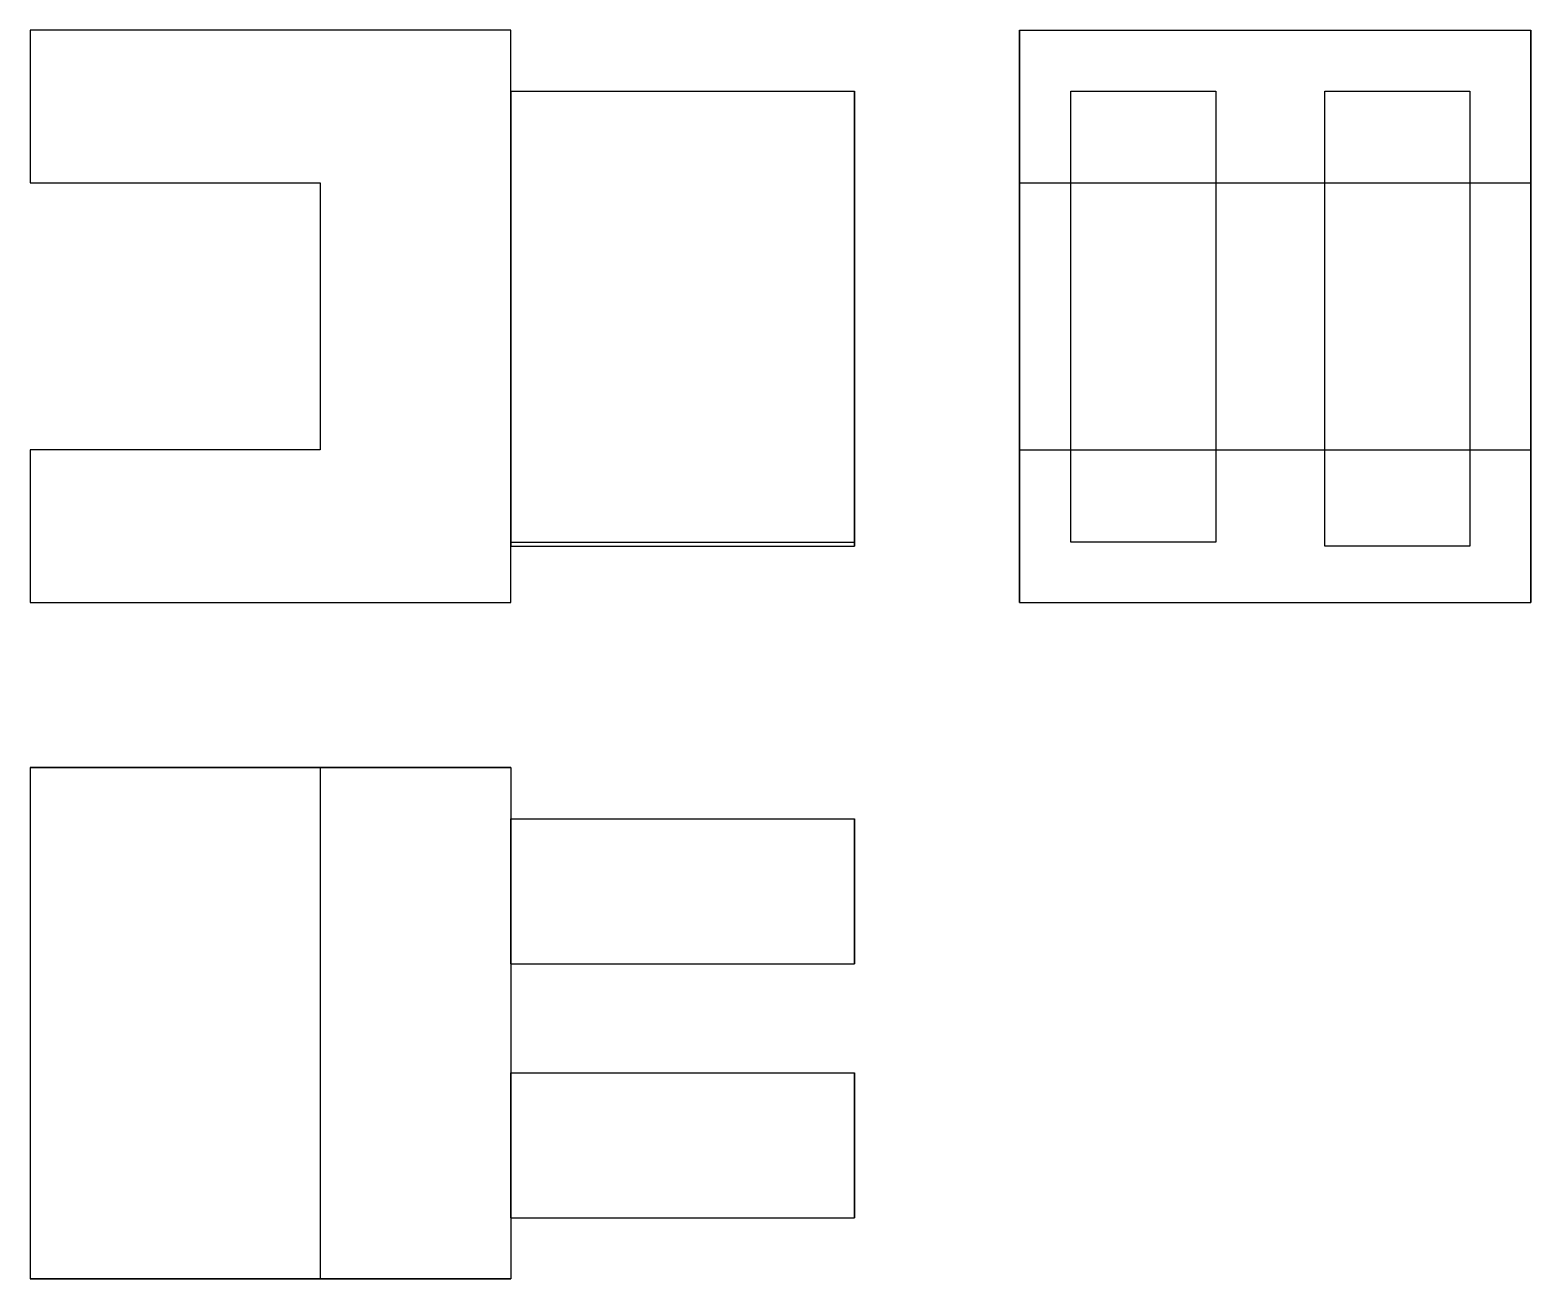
# Model space of a CAD drawing. Extents: x 0 to 1.15, y 0 to 0.96.
import ezdxf

# ---------------------------------------------------------------- set-up
doc = ezdxf.new("R2010")
doc.units = 0
doc.linetypes.add('HIDDEN', pattern=[9, 6, -3])
for name, color, linetype in [('FRONT', 7, 'CONTINUOUS'), ('FRONT_HID', 7, 'HIDDEN'), ('RIGHT', 7, 'CONTINUOUS'), ('RIGHT_HID', 7, 'HIDDEN'), ('TOP', 7, 'CONTINUOUS'), ('TOP_HID', 7, 'HIDDEN')]:
    doc.layers.add(name, color=color, linetype=linetype)

msp = doc.modelspace()

# ---------------------------------------------------------------- linework, layer by layer
at = {"layer": 'FRONT'}
for p, q in [((0.368153, 0.956029), (0, 0.956029)), ((0, 0.956029), (0, 0.839155)), ((0.368153, 0.517752), (0.368153, 0.956029)), ((0.368153, 0.90928), (0.631119, 0.90928)), ((0.631119, 0.564086), (0.631119, 0.90928)), ((0, 0.839155), (0.222061, 0.839155)), ((0.222061, 0.839155), (0.222061, 0.634626)), ((0, 0.634626), (0, 0.517752)), ((0.222061, 0.634626), (0, 0.634626)), ((0.368153, 0.564086), (0.631119, 0.564086)), ((0.631119, 0.560979), (0.631119, 0.564086)), ((0.368153, 0.560979), (0.631119, 0.560979)), ((0, 0.517752), (0.368153, 0.517752))]:
    msp.add_line(p, q, dxfattribs=at)
at = {"layer": 'FRONT_HID', "linetype": 'HIDDEN'}
for p, q in [((0.368153, 0.956029), (0, 0.956029)), ((0, 0.956029), (0, 0.839155)), ((0.368153, 0.517752), (0.368153, 0.956029)), ((0.368153, 0.90928), (0.368153, 0.560979)), ((0.368153, 0.560979), (0.368153, 0.90928)), ((0.368153, 0.90928), (0.368153, 0.564086)), ((0.368153, 0.564086), (0.368153, 0.90928)), ((0.368153, 0.90928), (0.631119, 0.90928)), ((0.368153, 0.90928), (0.631119, 0.90928)), ((0.368153, 0.90928), (0.631119, 0.90928)), ((0.631119, 0.90928), (0.631119, 0.560979)), ((0.631119, 0.564086), (0.631119, 0.90928)), ((0.631119, 0.90928), (0.631119, 0.564086)), ((0, 0.839155), (0.222061, 0.839155)), ((0.222061, 0.839155), (0.222061, 0.634626)), ((0, 0.634626), (0, 0.517752)), ((0.222061, 0.634626), (0, 0.634626)), ((0.368153, 0.564086), (0.631119, 0.564086)), ((0.368153, 0.560979), (0.631119, 0.560979)), ((0, 0.517752), (0.368153, 0.517752))]:
    msp.add_line(p, q, dxfattribs=at)
at = {"layer": 'RIGHT'}
for p, q in [((0.757343, 0.956029), (1.148871, 0.956029)), ((0.757343, 0.517752), (0.757343, 0.956029)), ((1.148871, 0.517752), (1.148871, 0.956029)), ((0.79673, 0.90928), (0.90776, 0.90928)), ((0.79673, 0.564086), (0.79673, 0.90928)), ((0.90776, 0.90928), (0.90776, 0.564086)), ((0.991091, 0.90928), (1.102122, 0.90928)), ((0.991091, 0.560979), (0.991091, 0.90928)), ((1.102122, 0.90928), (1.102122, 0.560979)), ((0.90776, 0.564086), (0.79673, 0.564086)), ((1.102122, 0.560979), (0.991091, 0.560979)), ((0.757343, 0.517752), (1.148871, 0.517752))]:
    msp.add_line(p, q, dxfattribs=at)
at = {"layer": 'RIGHT_HID', "linetype": 'HIDDEN'}
for p, q in [((0.757343, 0.956029), (0.757343, 0.839155)), ((0.757343, 0.956029), (1.148871, 0.956029)), ((1.148871, 0.956029), (1.148871, 0.839155)), ((0.79673, 0.564086), (0.79673, 0.90928)), ((0.79673, 0.90928), (0.90776, 0.90928)), ((0.90776, 0.90928), (0.90776, 0.564086)), ((0.991091, 0.560979), (0.991091, 0.90928)), ((0.991091, 0.90928), (1.102122, 0.90928)), ((1.102122, 0.90928), (1.102122, 0.560979)), ((0.757343, 0.839155), (0.757343, 0.634626)), ((0.757343, 0.839155), (1.148871, 0.839155)), ((0.757343, 0.839155), (1.148871, 0.839155)), ((1.148871, 0.839155), (1.148871, 0.634626)), ((0.757343, 0.634626), (1.148871, 0.634626)), ((0.757343, 0.634626), (0.757343, 0.517752)), ((0.757343, 0.634626), (1.148871, 0.634626)), ((1.148871, 0.634626), (1.148871, 0.517752)), ((0.90776, 0.564086), (0.79673, 0.564086)), ((1.102122, 0.560979), (0.991091, 0.560979)), ((0.757343, 0.517752), (1.148871, 0.517752))]:
    msp.add_line(p, q, dxfattribs=at)
at = {"layer": 'TOP'}
for p, q in [((0.368153, 0.391528), (0, 0.391528)), ((0, 0.391528), (0, 0)), ((0.368153, 0.391528), (0.368153, 0)), ((0.368153, 0.352141), (0.631119, 0.352141)), ((0.631119, 0.352141), (0.631119, 0.241111)), ((0.368153, 0.241111), (0.631119, 0.241111)), ((0.368153, 0.15778), (0.631119, 0.15778)), ((0.631119, 0.15778), (0.631119, 0.04675)), ((0.368153, 0.04675), (0.631119, 0.04675)), ((0.368153, 0), (0, 0))]:
    msp.add_line(p, q, dxfattribs=at)
at = {"layer": 'TOP_HID', "linetype": 'HIDDEN'}
for p, q in [((0, 0.391528), (0, 0)), ((0, 0.391528), (0.368153, 0.391528)), ((0, 0.391528), (0, 0)), ((0, 0.391528), (0.222061, 0.391528)), ((0.222061, 0.391528), (0, 0.391528)), ((0, 0.391528), (0, 0)), ((0.222061, 0.391528), (0.222061, 0)), ((0.222061, 0.391528), (0.222061, 0)), ((0.368153, 0.391528), (0.368153, 0)), ((0.368153, 0.241111), (0.368153, 0.352141)), ((0.368153, 0.352141), (0.368153, 0.241111)), ((0.368153, 0.352141), (0.631119, 0.352141)), ((0.631119, 0.241111), (0.631119, 0.352141)), ((0.368153, 0.241111), (0.631119, 0.241111)), ((0.368153, 0.04675), (0.368153, 0.15778)), ((0.368153, 0.15778), (0.368153, 0.04675)), ((0.368153, 0.15778), (0.631119, 0.15778)), ((0.631119, 0.04675), (0.631119, 0.15778)), ((0.368153, 0.04675), (0.631119, 0.04675)), ((0, 0), (0.368153, 0)), ((0, 0), (0.222061, 0)), ((0.222061, 0), (0, 0))]:
    msp.add_line(p, q, dxfattribs=at)

doc.saveas('drawing.dxf')
